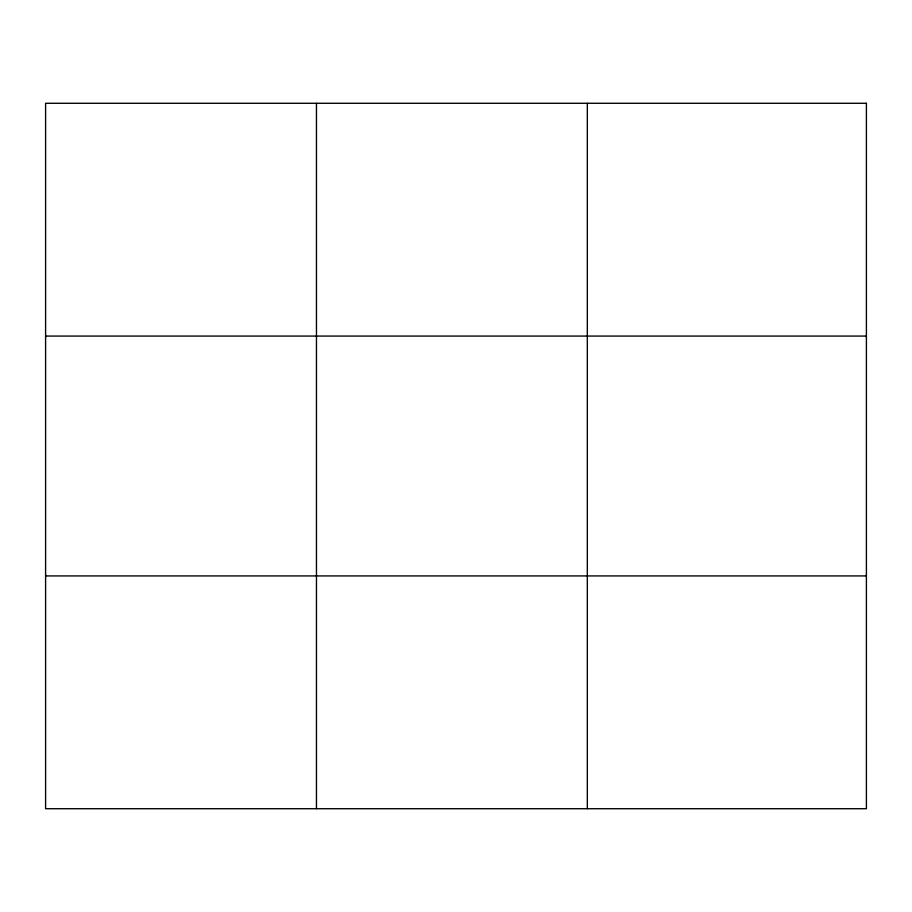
<?xml version="1.0" encoding="UTF-8"?>
<svg xmlns="http://www.w3.org/2000/svg" width="912" height="912" viewBox="0 0 912 912"><rect width="100%" height="100%" fill="white"/><g stroke="black" fill="none" stroke-linecap="round" stroke-linejoin="round"><path stroke-width="1.37" d="M316.464 103.284L316.464 808.716M587.328 103.284L587.328 808.716M45.6 336.072L866.4 336.072M45.6 575.928L866.4 575.928M866.4 103.284L866.4 808.716L45.6 808.716L45.6 103.284L866.4 103.284"/></g></svg>
